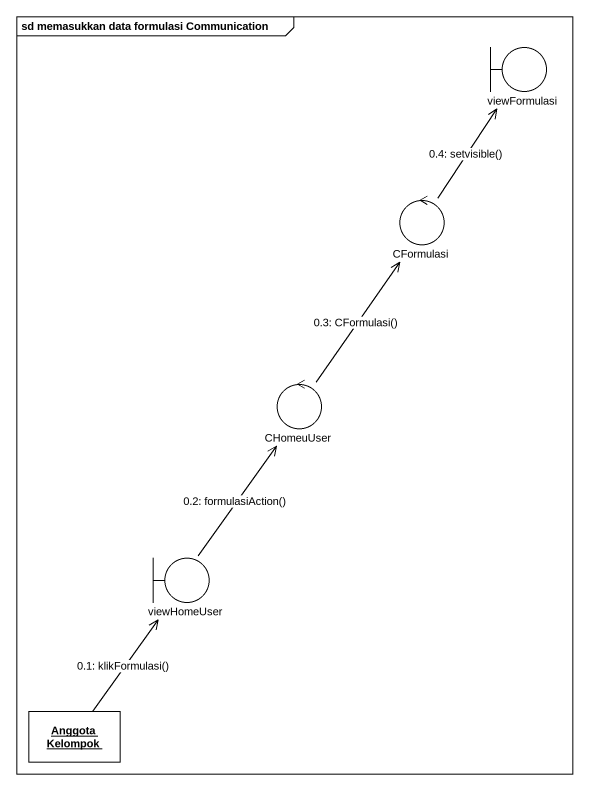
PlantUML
@startuml
mainframe sd memasukkan data formulasi Communication
allowmixing
hide circle
hide empty members
boundary viewFormulasi
control CFormulasi
control CHomeuUser
boundary viewHomeUser
object "Anggota Kelompok" as Anggota_Kelompok
Anggota_Kelompok -up-> viewHomeUser : 0.1: klikFormulasi()
viewHomeUser -up-> CHomeuUser : 0.2: formulasiAction()
CHomeuUser -up-> CFormulasi : 0.3: CFormulasi()
CFormulasi -up-> viewFormulasi : 0.4: setvisible()
@enduml
